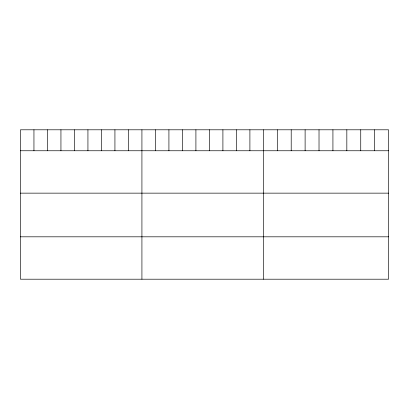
<?xml version="1.0" encoding="UTF-8"?>
<svg xmlns="http://www.w3.org/2000/svg" width="409" height="409" viewBox="0 0 409 409"><rect width="100%" height="100%" fill="white"/><g stroke="black" fill="none" stroke-linecap="round" stroke-linejoin="round"><path stroke-width="0.61" d="M388.55 150.757L388.55 279.204L20.45 279.204L20.45 129.796L388.55 129.796L388.55 150.757L20.45 150.757M20.45 193.145L388.55 193.145M20.45 236.816L388.55 236.816M374.644 129.796L374.644 150.757M360.738 129.796L360.738 150.757M346.832 129.796L346.832 150.757M332.926 129.796L332.926 150.757M319.02 129.796L319.02 150.757M305.114 129.796L305.114 150.757M291.208 129.796L291.208 150.757M277.302 129.796L277.302 150.757M263.396 129.796L263.396 279.204M249.899 129.796L249.899 150.757M236.402 129.796L236.402 150.757M222.905 129.796L222.905 150.757M209.408 129.796L209.408 150.757M195.911 129.796L195.911 150.757M182.414 129.796L182.414 150.757M168.917 129.796L168.917 150.757M155.42 129.796L155.42 150.757M141.923 129.796L141.923 279.204M128.426 129.796L128.426 150.757M114.929 129.796L114.929 150.757M101.432 129.796L101.432 150.757M87.935 129.796L87.935 150.757M74.438 129.796L74.438 150.757M60.941 129.796L60.941 150.757M47.444 129.796L47.444 150.757M33.947 129.796L33.947 150.757"/></g></svg>
